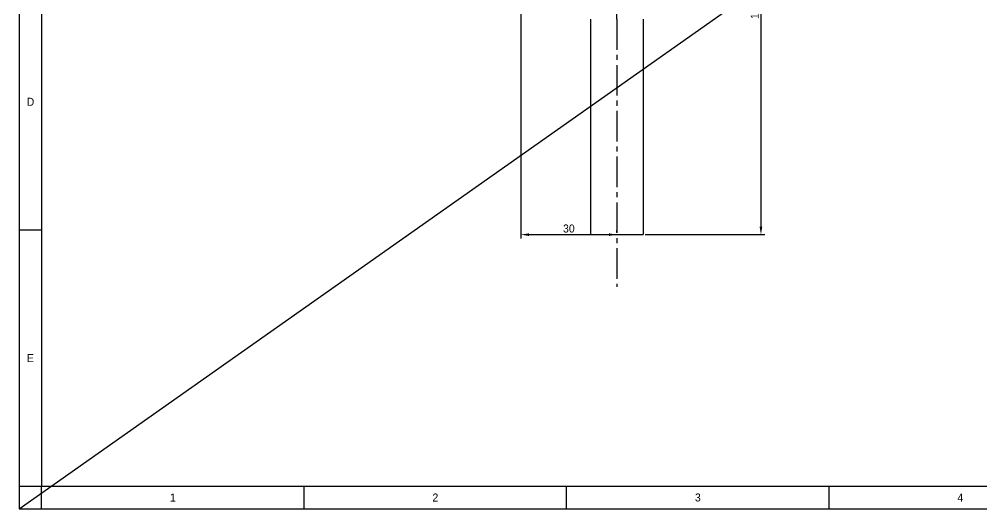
# Model space of a CAD drawing. Header units: millimetres. Extents: x 409 to 1480, y -88 to 334.
# Drawn here: x 409 to 709.7, y -87.6 to 65.1 of the extents above; entities that cross this region are included whole.
import ezdxf

# ---------------------------------------------------------------- set-up
doc = ezdxf.new("R2010")
doc.units = ezdxf.units.MM
doc.header["$LTSCALE"] = 0.5
doc.linetypes.add('CENTER2', pattern=[28.575, 19.05, -3.175, 3.175, -3.175])
doc.linetypes.add('CENTERX2', pattern=[4, 2.5, -0.5, 0.5, -0.5])
doc.layers.add('2', color=2, linetype='Continuous')
doc.layers.add('C', color=1, linetype='CENTERX2')
doc.styles.get("Standard").update_dxf_attribs({"font": 'Gulim.ttf'})
doc.dimstyles.new('ISO-25', dxfattribs={"dimtxt": 2.5, "dimasz": 2.5, "dimexe": 1.25, "dimexo": 0.625, "dimtad": 1, "dimdec": 1, "dimtxsty": 'Standard', "dimcen": 0, "dimclrd": 2, "dimclre": 2, "dimclrt": 2, "dimadec": 0, "dimazin": 0, "dimtfac": 1, "dimtdec": 1, "dimtofl": 0, "dimtmove": 0, "dimatfit": 3, "dimfxl": 0, "dimarcsym": 0})

# ---------------------------------------------------------------- blocks, each defined once
blk = doc.blocks.new('*D10')
at = {"color": 2, "lineweight": -2}
for p, q in [((577.12, 137.93), (641.99, 137.93)), ((640.74, 135.43), (640.74, 0.42)), ((604.62, -2.08), (641.99, -2.08))]:
    blk.add_line(p, q, dxfattribs=at)
at = {"color": 2}
for points in [[(640.33, 135.43), (641.16, 135.43), (640.74, 137.93)], [(640.33, 0.42), (641.16, 0.42), (640.74, -2.08)]]:
    blk.add_solid(points, dxfattribs=at)
at = {"layer": 'Defpoints', "color": 0}
for p in [(576.49, 137.93), (603.99, -2.08), (640.74, -2.08)]:
    blk.add_point(p, dxfattribs=at)
at = {"color": 2, "insert": (638.83, 67.92), "char_height": 2.5, "attachment_point": 5, "rotation": 90}
blk.add_mtext('140', dxfattribs=at)
blk = doc.blocks.new('*D11')
at = {"color": 2, "lineweight": -2}
for p, q in [((565.74, 117.62), (565.74, -3.33)), ((568.24, -2.08), (593.24, -2.08)), ((595.74, -1.46), (595.74, -0.83))]:
    blk.add_line(p, q, dxfattribs=at)
at = {"color": 2}
for points in [[(568.24, -1.67), (568.24, -2.5), (565.74, -2.08)], [(593.24, -1.67), (593.24, -2.5), (595.74, -2.08)]]:
    blk.add_solid(points, dxfattribs=at)
at = {"layer": 'Defpoints', "color": 0}
for p in [(565.74, 118.25), (595.74, -2.08), (595.74, -2.08)]:
    blk.add_point(p, dxfattribs=at)
at = {"color": 2, "insert": (580.74, -0.18), "char_height": 2.5, "attachment_point": 5}
blk.add_mtext('30', dxfattribs=at)

msp = doc.modelspace()

# ---------------------------------------------------------------- linework, layer by layer
for p, q in [((587.492, 65.135), (587.492, -2.085)), ((603.992, 65.135), (603.992, -2.085)), ((587.492, -2.085), (603.992, -2.085))]:
    msp.add_line(p, q)
at = {"lineweight": 30}
for p, q in [((409.033, -0.614), (416.033, -0.614)), ((409.033, -80.614), (416.033, -80.614)), ((416.033, -87.614), (416.033, -80.614)), ((498.033, -87.614), (498.033, -80.614)), ((580.033, -87.614), (580.033, -80.614)), ((662.033, -87.614), (662.033, -80.614))]:
    msp.add_line(p, q, dxfattribs=at)
for points in [[(409.033, -87.614), (997.033, -87.614), (997.033, 326.386), (409.033, 326.386)], [(416.033, -80.614), (990.033, -80.614), (990.033, 319.386), (416.033, 319.386)]]:
    msp.add_lwpolyline(points, close=True, dxfattribs=at)
at = {"layer": '2', "color": 0}
msp.add_line((409.033, -87.614), (997.033, 326.386), dxfattribs=at)
at = {"layer": 'C', "linetype": 'CENTER2'}
msp.add_line((595.742, 65.135), (595.742, -18.402), dxfattribs=at)
msp.add_arc((572.092, 65.135), 23.65, 0, 39.82323, dxfattribs=at)

# ---------------------------------------------------------------- texts
at = {"color": 2, "lineweight": 13, "char_height": 2.5, "attachment_point": 5}
for s, insert, width in [('{\\f굴림|b0|i0|c129|p50;D}', (412.533, 39.386), 7), ('{\\f굴림|b0|i0|c129|p50;E}', (412.533, -40.614), 7), ('{\\f굴림|b0|i0|c129|p50;1}', (457.033, -84.114), 82), ('{\\f굴림|b0|i0|c129|p50;2}', (539.033, -84.114), 82), ('{\\f굴림|b0|i0|c129|p50;3}', (621.033, -84.114), 82), ('{\\f굴림|b0|i0|c129|p50;4}', (703.033, -84.114), 82)]:
    msp.add_mtext(s, dxfattribs=dict(at, insert=insert, width=width))

# ---------------------------------------------------------------- dimensions: what is measured, and where the dimension line sits
dim = msp.add_linear_dim(base=(640.742, -2.085), p1=(576.492, 137.93), p2=(603.992, -2.085), angle=90, dimstyle='ISO-25')
dim.commit()
dim.dimension.update_dxf_attribs({"geometry": '*D10', "text_midpoint": (638.832, 67.923)})
dim = msp.add_linear_dim(base=(595.742, -2.085), p1=(565.742, 118.246), p2=(595.742, -2.085), dimstyle='ISO-25')
dim.commit()
dim.dimension.update_dxf_attribs({"geometry": '*D11', "text_midpoint": (580.742, -0.178)})

doc.saveas('drawing.dxf')
